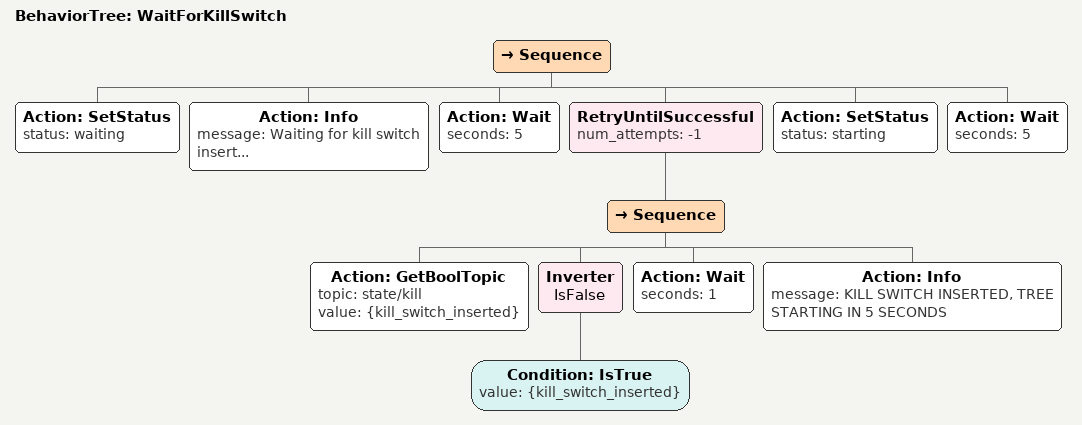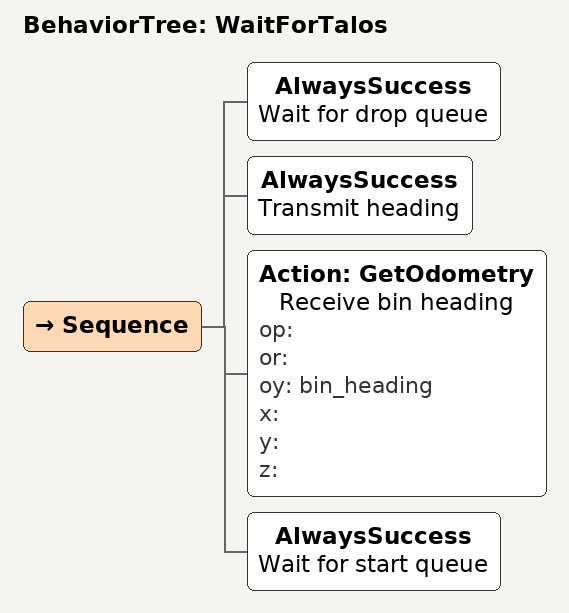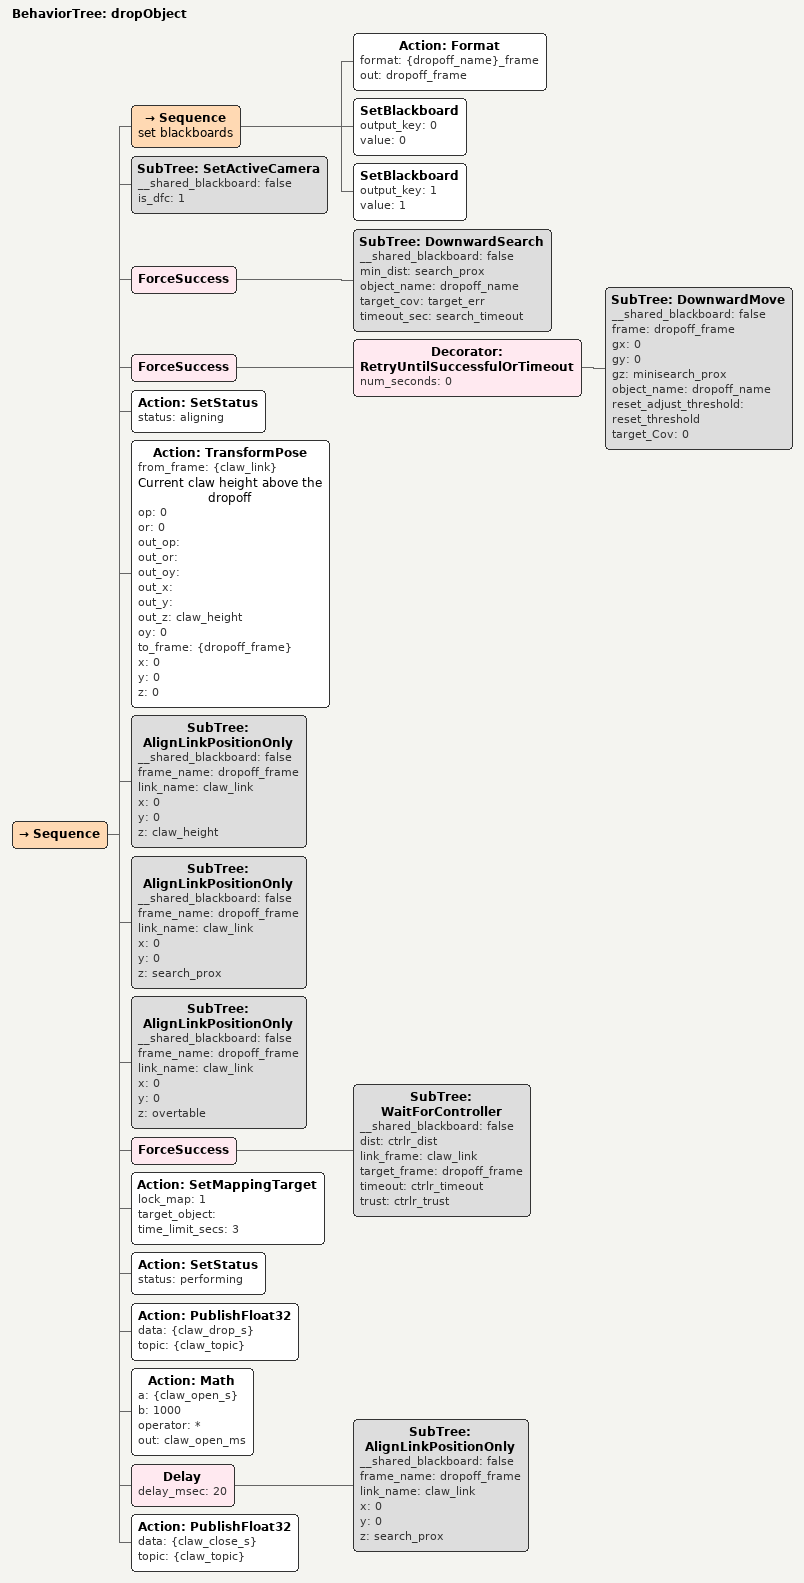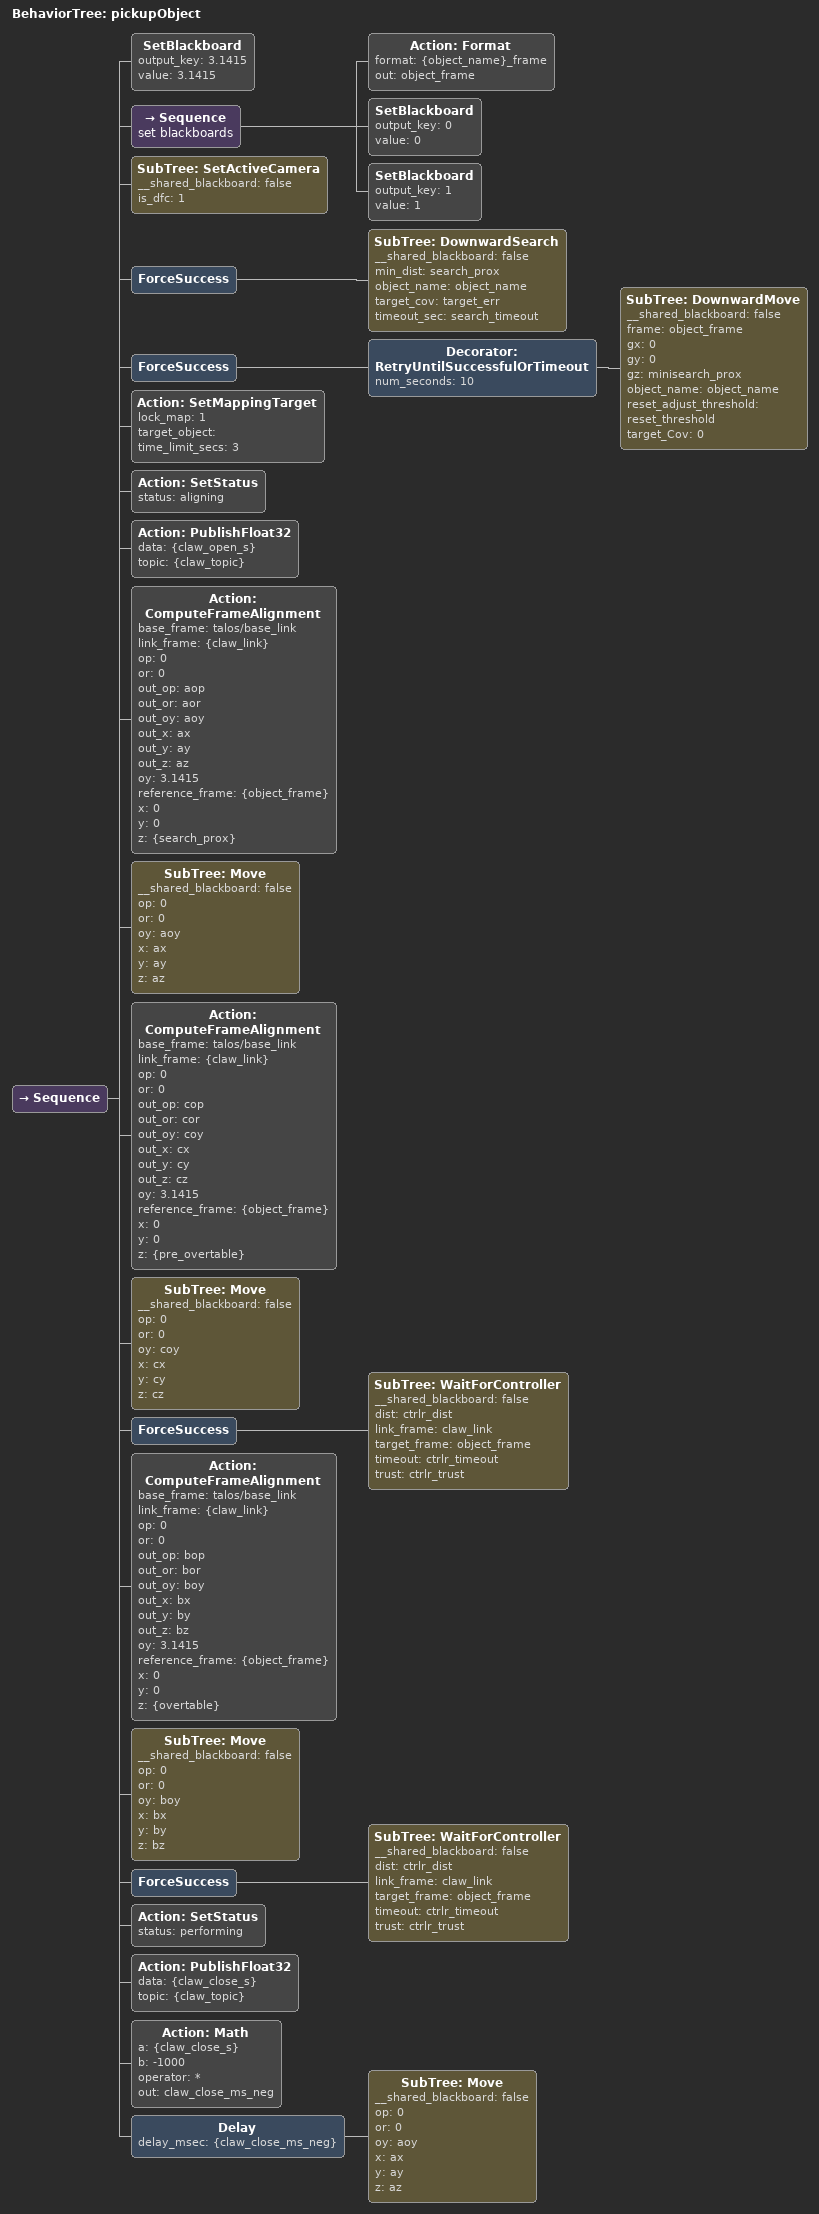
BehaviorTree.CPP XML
<BehaviorTree ID="WaitForKillSwitch">
    <Sequence>
        <Action ID="SetStatus" status="waiting"/>
        <Action ID="Info" message="Waiting for kill switch insert..."/>
        <Action ID="Wait" seconds="5"/>
        <RetryUntilSuccessful num_attempts="-1">
            <Sequence>
                <Action ID="GetBoolTopic" topic="state/kill" value="{kill_switch_inserted}"/>
                <Inverter name="IsFalse">
                    <Condition ID="IsTrue" value="{kill_switch_inserted}"/>
                </Inverter>
                <Action ID="Wait" seconds="1"/>
                <Action ID="Info" message="KILL SWITCH INSERTED, TREE STARTING IN 5 SECONDS"/>
            </Sequence>
        </RetryUntilSuccessful>
        <Action ID="SetStatus" status="starting"/>
        <Action ID="Wait" seconds="5"/>
    </Sequence>
</BehaviorTree>

<BehaviorTree ID="WaitForTalos">
    <Sequence>
        <AlwaysSuccess name="Wait for drop queue"/>
        <AlwaysSuccess name="Transmit heading"/>
        <Action ID="GetOdometry" name="Receive bin heading" op="" or="" oy="bin_heading" x="" y="" z=""/>
        <AlwaysSuccess name="Wait for start queue"/>
    </Sequence>
</BehaviorTree>

<BehaviorTree ID="dropObject">
    <Sequence>
        <Sequence name="set blackboards">
            <Action ID="Format" format="{dropoff_name}_frame" out="dropoff_frame"/>
            <SetBlackboard output_key="0" value="0"/>
            <SetBlackboard output_key="1" value="1"/>
        </Sequence>
        <SubTree ID="SetActiveCamera" __shared_blackboard="false" is_dfc="1"/>
        <ForceSuccess>
            <SubTree ID="DownwardSearch" __shared_blackboard="false" min_dist="search_prox" object_name="dropoff_name" target_cov="target_err" timeout_sec="search_timeout"/>
        </ForceSuccess>
        <ForceSuccess>
            <Decorator ID="RetryUntilSuccessfulOrTimeout" num_seconds="0">
                <SubTree ID="DownwardMove" __shared_blackboard="false" frame="dropoff_frame" gx="0" gy="0" gz="minisearch_prox" object_name="dropoff_name" reset_adjust_threshold="reset_threshold" target_Cov="0"/>
            </Decorator>
        </ForceSuccess>
        <Action ID="SetStatus" status="aligning"/>
        <Action ID="TransformPose" from_frame="{claw_link}" name="Current claw height above the dropoff" op="0" or="0" out_op="" out_or="" out_oy="" out_x="" out_y="" out_z="claw_height" oy="0" to_frame="{dropoff_frame}" x="0" y="0" z="0"/>
        <SubTree ID="AlignLinkPositionOnly" __shared_blackboard="false" frame_name="dropoff_frame" link_name="claw_link" x="0" y="0" z="claw_height"/>
        <SubTree ID="AlignLinkPositionOnly" __shared_blackboard="false" frame_name="dropoff_frame" link_name="claw_link" x="0" y="0" z="search_prox"/>
        <SubTree ID="AlignLinkPositionOnly" __shared_blackboard="false" frame_name="dropoff_frame" link_name="claw_link" x="0" y="0" z="overtable"/>
        <ForceSuccess>
            <SubTree ID="WaitForController" __shared_blackboard="false" dist="ctrlr_dist" link_frame="claw_link" target_frame="dropoff_frame" timeout="ctrlr_timeout" trust="ctrlr_trust"/>
        </ForceSuccess>
        <Action ID="SetMappingTarget" lock_map="1" target_object="" time_limit_secs="3"/>
        <Action ID="SetStatus" status="performing"/>
        <Action ID="PublishFloat32" data="{claw_drop_s}" topic="{claw_topic}"/>
        <Action ID="Math" a="{claw_open_s}" b="1000" operator="*" out="claw_open_ms"/>
        <Delay delay_msec="20">
            <SubTree ID="AlignLinkPositionOnly" __shared_blackboard="false" frame_name="dropoff_frame" link_name="claw_link" x="0" y="0" z="search_prox"/>
        </Delay>
        <Action ID="PublishFloat32" data="{claw_close_s}" topic="{claw_topic}"/>
    </Sequence>
</BehaviorTree>

<BehaviorTree ID="pickupObject">
    <Sequence>
        <SetBlackboard output_key="3.1415" value="3.1415"/>
        <Sequence name="set blackboards">
            <Action ID="Format" format="{object_name}_frame" out="object_frame"/>
            <SetBlackboard output_key="0" value="0"/>
            <SetBlackboard output_key="1" value="1"/>
        </Sequence>
        <SubTree ID="SetActiveCamera" __shared_blackboard="false" is_dfc="1"/>
        <ForceSuccess>
            <SubTree ID="DownwardSearch" __shared_blackboard="false" min_dist="search_prox" object_name="object_name" target_cov="target_err" timeout_sec="search_timeout"/>
        </ForceSuccess>
        <ForceSuccess>
            <Decorator ID="RetryUntilSuccessfulOrTimeout" num_seconds="10">
                <SubTree ID="DownwardMove" __shared_blackboard="false" frame="object_frame" gx="0" gy="0" gz="minisearch_prox" object_name="object_name" reset_adjust_threshold="reset_threshold" target_Cov="0"/>
            </Decorator>
        </ForceSuccess>
        <Action ID="SetMappingTarget" lock_map="1" target_object="" time_limit_secs="3"/>
        <Action ID="SetStatus" status="aligning"/>
        <Action ID="PublishFloat32" data="{claw_open_s}" topic="{claw_topic}"/>
        <Action ID="ComputeFrameAlignment" base_frame="talos/base_link" link_frame="{claw_link}" op="0" or="0" out_op="aop" out_or="aor" out_oy="aoy" out_x="ax" out_y="ay" out_z="az" oy="3.1415" reference_frame="{object_frame}" x="0" y="0" z="{search_prox}"/>
        <SubTree ID="Move" __shared_blackboard="false" op="0" or="0" oy="aoy" x="ax" y="ay" z="az"/>
        <Action ID="ComputeFrameAlignment" base_frame="talos/base_link" link_frame="{claw_link}" op="0" or="0" out_op="cop" out_or="cor" out_oy="coy" out_x="cx" out_y="cy" out_z="cz" oy="3.1415" reference_frame="{object_frame}" x="0" y="0" z="{pre_overtable}"/>
        <SubTree ID="Move" __shared_blackboard="false" op="0" or="0" oy="coy" x="cx" y="cy" z="cz"/>
        <ForceSuccess>
            <SubTree ID="WaitForController" __shared_blackboard="false" dist="ctrlr_dist" link_frame="claw_link" target_frame="object_frame" timeout="ctrlr_timeout" trust="ctrlr_trust"/>
        </ForceSuccess>
        <Action ID="ComputeFrameAlignment" base_frame="talos/base_link" link_frame="{claw_link}" op="0" or="0" out_op="bop" out_or="bor" out_oy="boy" out_x="bx" out_y="by" out_z="bz" oy="3.1415" reference_frame="{object_frame}" x="0" y="0" z="{overtable}"/>
        <SubTree ID="Move" __shared_blackboard="false" op="0" or="0" oy="boy" x="bx" y="by" z="bz"/>
        <ForceSuccess>
            <SubTree ID="WaitForController" __shared_blackboard="false" dist="ctrlr_dist" link_frame="claw_link" target_frame="object_frame" timeout="ctrlr_timeout" trust="ctrlr_trust"/>
        </ForceSuccess>
        <Action ID="SetStatus" status="performing"/>
        <Action ID="PublishFloat32" data="{claw_close_s}" topic="{claw_topic}"/>
        <Action ID="Math" a="{claw_close_s}" b="-1000" operator="*" out="claw_close_ms_neg"/>
        <Delay delay_msec="{claw_close_ms_neg}">
            <SubTree ID="Move" __shared_blackboard="false" op="0" or="0" oy="aoy" x="ax" y="ay" z="az"/>
        </Delay>
    </Sequence>
</BehaviorTree>
